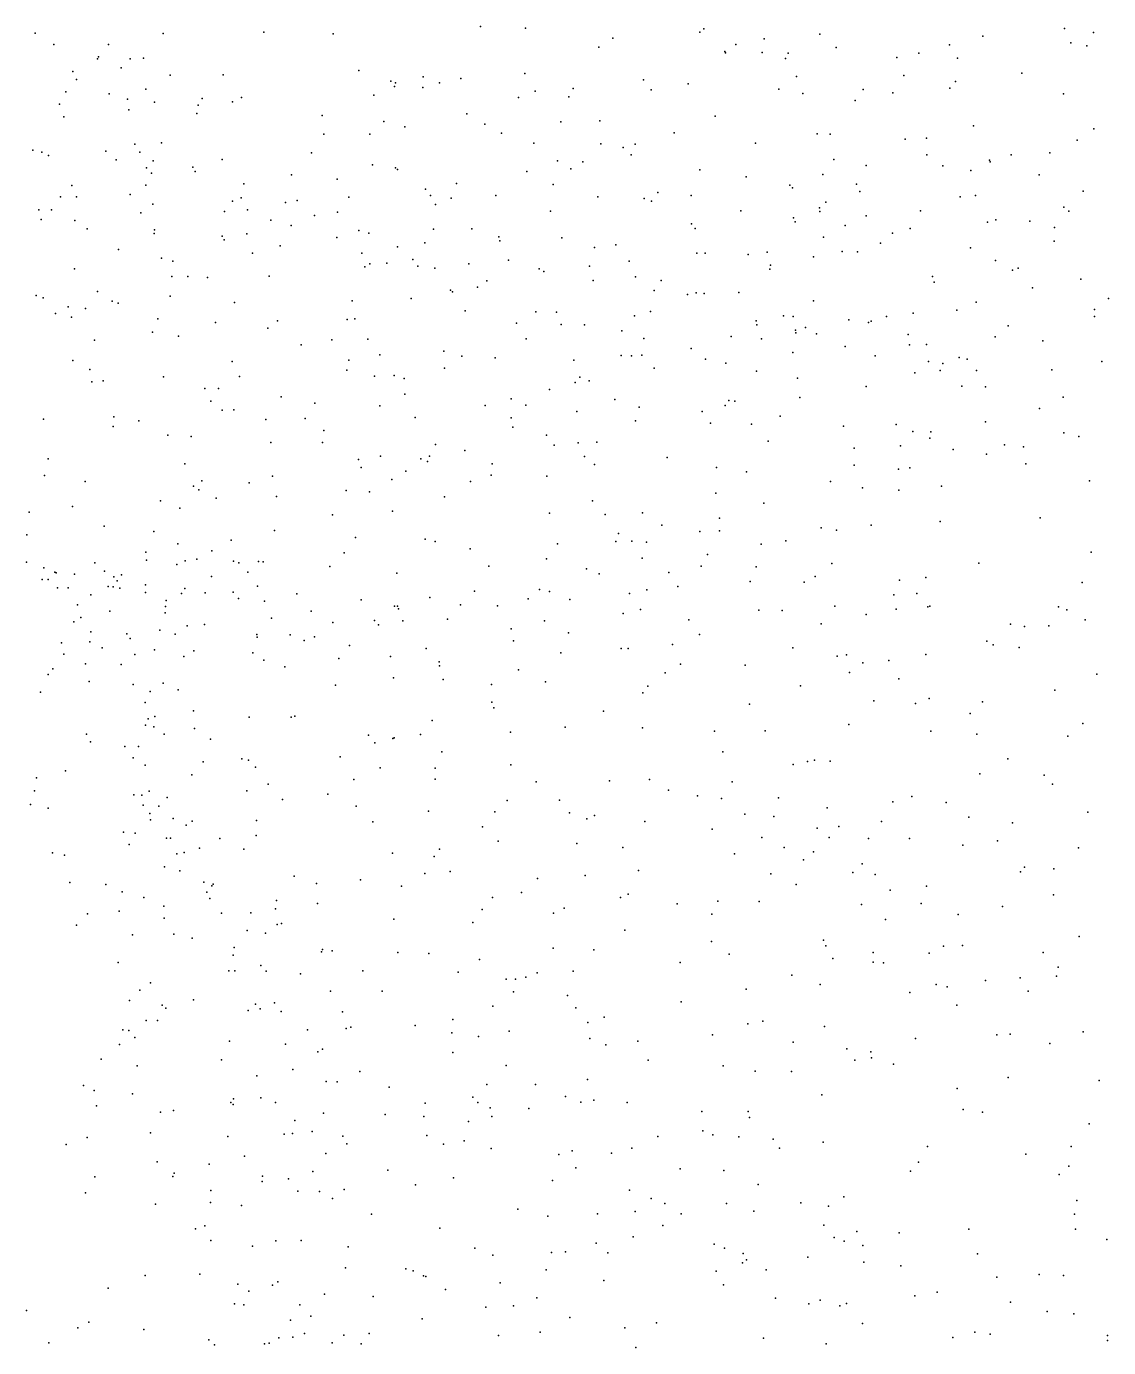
# Model space of a CAD drawing. Header units: metres. Extents: x -25 to 25, y -27.7 to 27.8.
# Drawn here: x 6.572 to 7.985, y -1.714 to 0.01 of the extents above; entities that cross this region are included whole.
import ezdxf

# ---------------------------------------------------------------- set-up
doc = ezdxf.new("R2010")
doc.units = ezdxf.units.M

msp = doc.modelspace()

# ---------------------------------------------------------------- linework, layer by layer
for p in [(6.5835, 0.0018, 17.2588), (6.7504, 0.001, 22.1587), (6.8818, 0.0027, 17.2898), (6.9726, 0.0007, -9.5897), (7.165, 0.0104, 17.4421), (7.2236, 0.0081, 24.7191), (7.4513, 0.0028, 17.8436), (7.4565, 0.0071, -27.1826), (7.6079, 0.0002, -11.1237), (7.9274, 0.0078, -20.6614), (7.9651, 0.0026, 0.5868), (6.6077, -0.0134, -5.7524), (6.6789, -0.0134, 21.9085), (7.3193, -0.0166, 24.5963), (7.3374, -0.005, 17.6683), (7.4984, -0.013, 17.9584), (7.535, -0.0057, -21.601), (7.629, -0.017, 18.1507), (7.7772, -0.0137, 0.393), (7.8209, -0.0023, 18.2391), (7.9355, -0.0111, -25.5414), (7.9564, -0.0151, 18.2947), (6.6649, -0.0319, 21.8105), (6.6661, -0.0295, 17.2853), (6.7074, -0.0319, -0.5074), (6.7248, -0.0311, -0.1391), (7.4837, -0.0223, 22.5152), (7.4845, -0.0242, 18.509), (7.5327, -0.0238, -20.6075), (7.563, -0.0315, 24.0316), (7.5665, -0.0243, 18.0788), (7.7084, -0.0301, 18.2416), (7.737, -0.0247, 23.5971), (7.7876, -0.0312, 23.0658), (6.6324, -0.0485, -8.9503), (6.6954, -0.0437, 18.1273), (7.006, -0.0473, 22.5078), (7.2227, -0.0512, 17.6153), (7.8718, -0.0508, 18.3066), (6.6371, -0.059, -0.9445), (6.7594, -0.0532, -27.6123), (6.829, -0.0526, 17.3499), (7.0477, -0.0612, -27.5348), (7.0526, -0.0681, -20.3038), (7.0536, -0.0633, 17.4722), (7.0898, -0.0553, 22.5947), (7.1111, -0.0632, -6.8986), (7.1392, -0.0576, 17.5265), (7.3776, -0.0593, 17.9067), (7.4361, -0.0645, 18.0022), (7.5772, -0.0549, 0.2565), (7.7177, -0.0536, 22.8684), (7.785, -0.0614, 18.305), (6.6233, -0.075, 21.5878), (6.6801, -0.0774, -0.7564), (6.7041, -0.0846, -5.954), (6.7278, -0.0714, 21.973), (6.8014, -0.0837, 21.8432), (6.8528, -0.0826, 24.9613), (7.0254, -0.0795, 0.0614), (7.0893, -0.0695, -10.2391), (7.2143, -0.0822, 22.6888), (7.2363, -0.074, 17.6956), (7.2801, -0.0815, 0.1369), (7.2857, -0.0708, 22.7502), (7.3878, -0.0722, 24.4693), (7.5542, -0.0715, 18.1633), (7.5857, -0.0771, -22.5552), (7.6644, -0.0721, -24.1091), (7.703, -0.0761, 22.847), (7.7777, -0.0701, 18.7301), (7.9259, -0.0774, 18.875), (6.615, -0.0911, 17.3571), (6.7056, -0.0983, -23.3483), (6.7391, -0.0885, -22.8473), (6.7943, -0.1031, 22.099), (6.7962, -0.0926, -9.1228), (6.841, -0.0881, 22.2127), (7.654, -0.0863, 23.7785), (6.6206, -0.1075, 21.8032), (6.9579, -0.1061, 17.494), (7.0385, -0.1136, 24.8345), (7.0659, -0.1205, 17.6247), (7.1471, -0.1037, 22.1059), (7.1703, -0.1172, 17.7513), (7.2696, -0.1142, 17.9086), (7.3206, -0.113, 17.9776), (7.4713, -0.1069, 22.8157), (7.8087, -0.1195, 18.3843), (6.9601, -0.1301, 22.3868), (7.0201, -0.1302, -20.9263), (7.1921, -0.129, 17.8343), (7.4177, -0.1286, 18.1291), (7.6045, -0.13, 18.2981), (7.6215, -0.1301, -22.2279), (7.7192, -0.1369, -3.3375), (7.7471, -0.1357, -11.7322), (7.9439, -0.1379, -25.8268), (7.9657, -0.1234, 22.7816), (6.5801, -0.1511, 18.183), (6.592, -0.1538, 21.5049), (6.6755, -0.1524, -6.542), (6.7136, -0.1435, 21.7655), (6.72, -0.1539, 18.2877), (6.7484, -0.1414, 21.8974), (6.9442, -0.1546, -8.41), (7.2345, -0.1419, -20.4074), (7.322, -0.143, -21.1945), (7.3509, -0.1475, -24.1736), (7.3666, -0.1432, -24.3858), (7.5237, -0.1421, -10.9077), (7.9084, -0.1545, 18.4355), (6.6008, -0.158, 17.4369), (6.6892, -0.1637, 17.4608), (6.7375, -0.1652, -7.0869), (6.8274, -0.1633, -20.0927), (7.0236, -0.1703, 22.4482), (7.2654, -0.1652, -10.4532), (7.2985, -0.1662, 22.7057), (7.3614, -0.1574, 18.5562), (7.6262, -0.1633, -11.4881), (7.6682, -0.171, -24.8212), (7.7478, -0.1572, 22.8147), (7.7684, -0.1715, 18.8604), (7.8293, -0.1643, -25.123), (7.8304, -0.1665, -14.8135), (7.8577, -0.1573, 18.989), (6.7289, -0.174, -8.1958), (6.7353, -0.1812, -8.4383), (6.7893, -0.1733, -23.5725), (6.7921, -0.179, -2.6029), (6.9182, -0.1833, 17.6206), (6.9775, -0.1892, 17.6886), (7.0537, -0.174, -7.8351), (7.0565, -0.1765, 17.7424), (7.2255, -0.1788, -8.3097), (7.2826, -0.1755, 22.2671), (7.4512, -0.177, -21.401), (7.5117, -0.1861, 18.2968), (7.612, -0.1828, -22.0174), (7.8049, -0.1775, 23.1622), (7.8943, -0.1835, 22.7726), (6.6313, -0.1973, -0.1351), (6.7277, -0.197, -23.9002), (6.8559, -0.1953, 22.0936), (7.0929, -0.2022, -2.7062), (7.1335, -0.1948, -24.251), (7.2598, -0.196, 18.0707), (7.3963, -0.2065, 18.2243), (7.5686, -0.1967, 18.3599), (7.5721, -0.2002, 22.7828), (7.6559, -0.1955, 18.4343), (7.6602, -0.2051, 22.7871), (7.9516, -0.2048, 0.5624), (6.6163, -0.2119, -0.6998), (6.6371, -0.2122, -7.4212), (6.7072, -0.209, 21.603), (6.737, -0.2215, 21.6905), (6.8408, -0.2177, 17.6231), (6.8523, -0.2135, -7.8946), (6.91, -0.2193, -7.4431), (6.9255, -0.2168, 18.4864), (6.9929, -0.2124, -23.0841), (7.0996, -0.2102, 22.4966), (7.106, -0.2222, -22.7926), (7.1267, -0.2139, 17.9525), (7.1849, -0.2104, 0.1193), (7.3182, -0.2122, 18.1637), (7.3784, -0.2143, -22.7638), (7.3879, -0.2176, 22.7099), (7.44, -0.2105, 22.4582), (7.6159, -0.219, -26.7443), (7.791, -0.2121, -26.4251), (7.8112, -0.2104, 18.4966), (6.5882, -0.2292, 21.4463), (6.6046, -0.2292, -0.546), (6.7212, -0.233, -8.8377), (6.8307, -0.2314, 21.9826), (6.8604, -0.229, -20.8229), (6.9482, -0.2364, 0.0716), (6.9782, -0.2323, 22.3161), (7.2564, -0.231, 22.6254), (7.5046, -0.2303, -20.4895), (7.5733, -0.2395, -15.0247), (7.6074, -0.2266, -3.0757), (7.6078, -0.2312, 0.2761), (7.6684, -0.2368, -23.8944), (7.7393, -0.2304, 22.8913), (7.9266, -0.2255, -3.7155), (7.9332, -0.231, -8.0852), (6.591, -0.2416, -20.8337), (6.6352, -0.2431, -6.1628), (6.6512, -0.254, 17.5986), (6.739, -0.2553, 17.6458), (6.891, -0.2424, -24.1894), (6.9176, -0.2497, 17.7624), (7.0061, -0.256, 17.9004), (7.1035, -0.2541, -23.7002), (7.1534, -0.2537, 18.0724), (7.4404, -0.2472, 18.6604), (7.4452, -0.2536, 18.3385), (7.5756, -0.2448, -21.771), (7.641, -0.2493, -14.6079), (7.7258, -0.2535, 23.6599), (7.8269, -0.2452, 22.7481), (7.8375, -0.2419, 0.4498), (7.882, -0.2437, 18.5338), (7.9142, -0.2523, -14.6326), (6.7388, -0.26, -13.6908), (6.8273, -0.2635, 21.9003), (6.83, -0.2681, 17.7195), (6.8596, -0.2605, -7.6893), (6.9773, -0.265, -9.2996), (7.0191, -0.2594, -23.4009), (7.0921, -0.2723, 24.8002), (7.1888, -0.2643, 22.539), (7.1899, -0.2695, 18.1588), (7.2709, -0.2654, 18.2157), (7.3415, -0.2749, -24.5934), (7.6126, -0.2647, -22.9383), (7.687, -0.2724, 18.5468), (7.7027, -0.2595, -17.6369), (7.914, -0.2701, -26.2287), (6.6922, -0.2809, 21.5224), (6.7481, -0.292, 17.7318), (6.8672, -0.2858, 21.9461), (6.9033, -0.276, -13.5354), (7.01, -0.2858, 17.9966), (7.0564, -0.2775, 22.3855), (7.3137, -0.2784, -27.1452), (7.4473, -0.2856, -14.7717), (7.4583, -0.2855, -26.9503), (7.5142, -0.2873, 22.7134), (7.539, -0.2844, 24.2887), (7.5996, -0.2906, 18.5183), (7.6369, -0.2834, 18.9263), (7.6569, -0.2837, 22.7402), (7.8044, -0.2785, 23.3041), (6.6345, -0.3062, 17.7069), (6.7629, -0.2959, 21.6329), (7.0138, -0.3035, -8.7091), (7.0201, -0.2995, 18.6089), (7.0426, -0.2986, -27.3591), (7.0765, -0.2941, -13.7057), (7.0829, -0.3027, 18.1245), (7.105, -0.3051, -24.4714), (7.1497, -0.2997, 22.1508), (7.2015, -0.2947, -20.9636), (7.2416, -0.3059, 18.6543), (7.2475, -0.3094, -13.5314), (7.3073, -0.3028, -23.0301), (7.359, -0.2961, -10.5962), (7.5428, -0.3066, -8.2728), (7.5434, -0.3012, 22.5711), (7.8374, -0.2953, -20.6102), (7.8594, -0.308, 22.6978), (7.8667, -0.3051, -25.3086), (6.7617, -0.3159, 17.8279), (6.7828, -0.316, 18.5812), (6.8083, -0.3173, 24.9772), (6.889, -0.3158, 17.9482), (7.1729, -0.3218, 18.2419), (7.3117, -0.3211, 22.6024), (7.3672, -0.3167, 18.3876), (7.4008, -0.3211, -8.4715), (7.7552, -0.3162, 22.7183), (7.7573, -0.3233, 18.6362), (7.9486, -0.3196, -13.0069), (6.5846, -0.3409, 10.8325), (6.5938, -0.3438, -23.9837), (6.6649, -0.3355, 17.8084), (6.7595, -0.3419, 17.9094), (7.1255, -0.3341, -13.9063), (7.1282, -0.336, -13.2248), (7.161, -0.3299, -9.7003), (7.3917, -0.3345, -13.3218), (7.4351, -0.3395, 18.4725), (7.4463, -0.3376, 22.6506), (7.4568, -0.3381, -13.6399), (7.5021, -0.337, 18.841), (7.8856, -0.3309, 18.6458), (7.9849, -0.3449, 18.6417), (6.6264, -0.3559, 18.5537), (6.6489, -0.358, 21.406), (6.6838, -0.3483, -13.8816), (6.6916, -0.3507, 21.9142), (6.8437, -0.35, 21.7772), (6.9974, -0.348, -20.1017), (7.0743, -0.345, 18.2102), (7.1448, -0.361, 22.4254), (7.2369, -0.3621, -9.9348), (7.3868, -0.3619, -14.4288), (7.5995, -0.3477, -13.3556), (7.7869, -0.3599, -14.2905), (7.8122, -0.3495, -23.2035), (7.9667, -0.359, -15.5413), (6.61, -0.3642, -22.6447), (6.6308, -0.3692, 0.042), (6.7437, -0.3715, 21.5232), (6.819, -0.376, 21.6852), (6.8999, -0.3739, 18.1017), (6.9908, -0.3721, 18.1835), (7.0007, -0.3713, 22.0369), (7.2116, -0.3769, -8.7246), (7.2642, -0.3626, 18.3856), (7.2703, -0.3786, 22.5428), (7.3004, -0.3792, -23.2874), (7.366, -0.3673, -14.0893), (7.5247, -0.3739, 18.991), (7.5254, -0.379, 22.6564), (7.5605, -0.3675, -14.1832), (7.5732, -0.3681, -13.9479), (7.6457, -0.3725, 23.94), (7.6714, -0.376, -15.2006), (7.675, -0.3746, 18.6776), (7.6951, -0.3682, 19.5085), (7.7299, -0.3641, -13.0976), (7.9667, -0.3682, 22.6195), (6.7364, -0.3887, 17.9758), (6.7705, -0.394, -12.9338), (6.887, -0.3835, 21.9428), (7.3492, -0.387, -23.5174), (7.4921, -0.3942, -17.6343), (7.5761, -0.386, 19.3005), (7.5765, -0.3897, 18.6326), (7.5893, -0.3827, -11.4761), (7.6034, -0.3908, 24.17), (7.7231, -0.392, 22.6731), (7.8368, -0.395, 18.7272), (7.8538, -0.3804, 19.6603), (6.6609, -0.3994, 17.929), (6.9306, -0.4055, 22.0745), (6.9709, -0.3987, -8.9321), (7.0175, -0.3979, -13.0006), (7.1171, -0.4134, 18.341), (7.2243, -0.3973, -22.5379), (7.3779, -0.397, 18.5063), (7.4399, -0.41, -21.3007), (7.5319, -0.3974, 19.7695), (7.6411, -0.4073, 22.7158), (7.7248, -0.4053, -23.4786), (7.7471, -0.4048, -3.1559), (7.8991, -0.4001, -13.7265), (6.6324, -0.4256, 18.7822), (6.8406, -0.4271, -24.3873), (6.9929, -0.4252, 24.8815), (7.0332, -0.4184, 18.2828), (7.1403, -0.4199, 18.8369), (7.1839, -0.4221, 18.4154), (7.2866, -0.4252, 24.6729), (7.3485, -0.4191, -10.1845), (7.3619, -0.4195, 19.7699), (7.3753, -0.419, 18.893), (7.4585, -0.4239, 19.4426), (7.485, -0.4292, -20.3902), (7.5728, -0.4152, -23.316), (7.68, -0.4197, -20.5058), (7.7496, -0.427, 23.562), (7.7685, -0.4295, 22.9612), (7.7898, -0.4218, 23.4), (7.8003, -0.4238, 22.635), (7.9762, -0.4269, -25.6327), (6.6548, -0.4375, 21.3568), (6.7507, -0.4471, 18.1108), (6.85, -0.4465, 21.7257), (6.9901, -0.4384, 22.1871), (7.0264, -0.4464, -22.5887), (7.0519, -0.4452, -2.588), (7.118, -0.4357, 22.3539), (7.2943, -0.4474, -2.707), (7.3915, -0.4358, 19.9294), (7.5252, -0.4395, -21.5389), (7.7321, -0.4417, 18.7852), (7.7649, -0.4389, 19.9079), (7.8125, -0.4387, 0.4615), (7.9106, -0.438, 18.7747), (6.6572, -0.4534, 18.0438), (6.6723, -0.4524, -24.1565), (6.805, -0.4625, 18.1923), (6.8229, -0.4621, 21.9877), (7.0652, -0.4494, -27.1089), (7.2549, -0.4634, 19.0046), (7.2882, -0.4543, -14.6022), (7.3068, -0.4525, 19.5568), (7.5788, -0.4486, -2.9246), (7.6685, -0.4598, 22.6306), (7.7934, -0.4592, 23.1231), (7.8242, -0.46, 18.8026), (6.8125, -0.4788, -14.0032), (6.9046, -0.4732, 21.9785), (6.9483, -0.4816, 18.9946), (7.066, -0.4696, 22.2913), (7.2049, -0.4759, 22.2463), (7.3404, -0.4766, 19.1325), (7.4891, -0.4781, -15.029), (7.4968, -0.4789, -8.5996), (7.5817, -0.4742, 22.6161), (7.9258, -0.4734, -12.8283), (6.6859, -0.4995, 0.1373), (6.8275, -0.4907, 21.6197), (6.8429, -0.4902, 18.2848), (7.0335, -0.4849, 18.3983), (7.0797, -0.5001, -9.1792), (7.1711, -0.4843, -12.8844), (7.2242, -0.484, 19.9033), (7.2906, -0.4924, -20.2232), (7.3719, -0.4868, 18.6246), (7.4541, -0.4923, 22.5769), (7.4842, -0.4843, 22.5165), (7.5559, -0.4985, 20.1097), (7.8945, -0.4885, -8.2639), (6.5944, -0.5024, 18.1182), (6.6851, -0.5117, 18.2021), (6.7186, -0.5047, 21.3854), (6.8846, -0.5029, 21.879), (6.9358, -0.5016, 0.1708), (6.9602, -0.5172, 22.0878), (7.205, -0.5006, 18.5392), (7.2072, -0.5128, -9.567), (7.367, -0.5045, 22.5311), (7.4652, -0.5075, -10.9977), (7.5185, -0.5087, 24.4424), (7.6389, -0.5114, 18.8341), (7.7075, -0.5091, -8.3981), (7.824, -0.5059, 22.5734), (6.7564, -0.5232, 18.2924), (6.7868, -0.5251, -19.9809), (6.8909, -0.5329, 18.4096), (6.9586, -0.533, 22.0921), (7.2508, -0.5232, 0.2312), (7.2924, -0.5331, 22.4824), (7.3165, -0.5325, -24.8437), (7.5405, -0.5311, 18.8216), (7.7293, -0.5183, 22.5938), (7.7514, -0.5271, -15.3774), (7.7529, -0.519, 18.8652), (7.9263, -0.5203, 0.5717), (7.946, -0.525, 20.0002), (7.0341, -0.5506, -14.1726), (7.0982, -0.5505, 19.6313), (7.1062, -0.5352, 19.215), (7.1445, -0.5431, 19.4801), (7.2609, -0.5362, -20.9923), (7.3005, -0.551, -26.8722), (7.6529, -0.5404, 0.3632), (7.7134, -0.5372, -10.9094), (7.7818, -0.542, -17.493), (7.8256, -0.5482, -20.5894), (7.8491, -0.536, 18.8712), (7.874, -0.5383, -10.6398), (6.6002, -0.5543, 21.2325), (6.7787, -0.5608, 21.4597), (7.0055, -0.555, 18.5185), (7.009, -0.5655, -24.7969), (7.0867, -0.554, 18.5572), (7.0956, -0.5578, 0.2236), (7.18, -0.5608, 18.6287), (7.3136, -0.5616, 20.1386), (7.4084, -0.5524, 18.783), (7.4731, -0.5654, 18.8586), (7.6525, -0.5624, -17.6717), (7.7107, -0.5676, 20.206), (7.7256, -0.5659, -25.1944), (7.8767, -0.5605, 22.5165), (6.5956, -0.576, 18.3075), (6.6485, -0.5838, -13.9196), (6.8009, -0.5827, 18.4583), (6.8627, -0.5856, 21.7831), (6.8934, -0.5769, 18.5028), (7.0489, -0.581, 22.253), (7.0674, -0.5701, 19.8411), (7.1516, -0.5836, 24.8115), (7.1788, -0.5755, 22.3759), (7.2512, -0.5769, 18.6998), (7.5122, -0.5711, -21.7044), (7.6218, -0.5838, 18.9306), (7.9598, -0.5829, 22.4684), (6.7901, -0.5896, 19.1509), (6.7972, -0.5947, -24.7517), (6.8986, -0.6034, 21.9729), (6.9896, -0.5956, 22.1576), (7.0198, -0.5973, -19.9929), (7.4719, -0.599, 20.2454), (7.6635, -0.5918, 24.114), (7.7109, -0.5949, 22.8909), (7.7666, -0.5896, 23.3991), (6.632, -0.6165, 18.4178), (6.7471, -0.6091, -26.7649), (6.7723, -0.6184, 2.3772), (6.8196, -0.6054, 21.5817), (7.118, -0.6039, 20.0733), (7.311, -0.6091, 18.795), (7.5347, -0.6122, 18.9547), (6.5756, -0.6237, 20.5379), (6.9714, -0.6274, 19.5101), (7.05, -0.6225, 22.199), (7.2547, -0.625, 22.4632), (7.3277, -0.6268, 22.4133), (7.3763, -0.6247, 18.869), (7.4768, -0.6317, -20.3207), (7.7651, -0.6361, -8.5586), (7.8954, -0.6312, 20.2303), (6.5723, -0.6533, 20.23), (6.6733, -0.6422, 20.3602), (6.7382, -0.6491, 24.9979), (6.8959, -0.6478, 19.3384), (7.3449, -0.6515, 22.5069), (7.4015, -0.6406, -9.9091), (7.4513, -0.6492, 22.5313), (7.477, -0.6483, -21.4665), (7.6095, -0.6443, 24.3153), (7.6296, -0.6474, 22.5612), (7.6747, -0.6407, 18.9864), (6.7698, -0.665, 21.4219), (6.8392, -0.6603, 18.6393), (7.0018, -0.6567, 24.8895), (7.0924, -0.6589, 20.2164), (7.1058, -0.6622, 22.3441), (7.1511, -0.6718, 18.8134), (7.2655, -0.6653, 18.9016), (7.3414, -0.6619, -14.8355), (7.3625, -0.6616, 18.9508), (7.3817, -0.6629, -21.1883), (7.5311, -0.6654, -10.1907), (7.5636, -0.6612, -10.477), (6.5719, -0.6891, 19.322), (6.6611, -0.6898, -24.9824), (6.728, -0.6761, 21.2901), (6.7289, -0.6866, 0.2796), (6.7793, -0.6872, 20.7008), (6.7945, -0.6852, 21.5949), (6.814, -0.6744, 20.1758), (6.8424, -0.6877, 21.8602), (6.8494, -0.6899, -12.7576), (6.8749, -0.688, 20.3222), (6.8811, -0.6888, 22.0082), (6.9869, -0.6768, 0.2629), (7.2508, -0.6847, -9.3233), (7.376, -0.684, -17.4558), (7.4613, -0.679, 19.0646), (7.9621, -0.6759, 18.9598), (6.5947, -0.6965, 21.0777), (6.6088, -0.7019, 2.2593), (6.6108, -0.703, 19.4146), (6.6346, -0.7049, 19.2596), (6.6738, -0.7006, 20.1139), (6.6962, -0.7056, 18.7415), (6.7681, -0.6921, 18.6904), (6.861, -0.7019, 20.5495), (6.9682, -0.6947, 18.7782), (7.0557, -0.7035, 18.8552), (7.1759, -0.6941, 18.9036), (7.3032, -0.6977, 20.3175), (7.3196, -0.7043, 19.0877), (7.4108, -0.7024, -21.9678), (7.4531, -0.6942, 22.5507), (7.5247, -0.695, -25.1), (7.6237, -0.6908, 0.4051), (7.8157, -0.6905, 22.5205), (6.5925, -0.7115, 19.1045), (6.6003, -0.7117, 18.6892), (6.6127, -0.7225, 18.8228), (6.6264, -0.7224, 19.0003), (6.6786, -0.7209, 19.4632), (6.6853, -0.7212, 18.8682), (6.6862, -0.7083, -2.2849), (6.6904, -0.7136, 20.829), (6.694, -0.7228, 19.08), (6.7273, -0.7186, 19.2177), (6.7787, -0.7236, -19.903), (6.8135, -0.7076, 20.0101), (6.8735, -0.7204, 18.865), (7.4224, -0.7207, 19.1457), (7.5169, -0.7141, -2.7141), (7.5874, -0.7152, -15.3248), (7.602, -0.7078, 19.0431), (7.712, -0.7126, 23.5863), (7.7464, -0.7091, 19.0306), (7.9505, -0.7156, -3.2072), (6.6559, -0.7315, 19.5515), (6.7274, -0.7285, -12.942), (6.7542, -0.7391, 19.516), (6.7746, -0.7299, 18.9488), (6.8052, -0.7291, 19.2575), (6.842, -0.7284, 19.771), (6.8489, -0.7366, 19.0645), (6.8829, -0.7399, 19.3378), (6.9249, -0.7302, 18.9687), (7.0091, -0.7383, 19.2518), (7.0985, -0.735, 19.1653), (7.157, -0.7268, 19.0678), (7.227, -0.737, 19.2305), (7.2417, -0.7245, 19.1264), (7.2548, -0.7272, -25.0108), (7.2813, -0.7379, 22.5105), (7.3592, -0.73, 24.6777), (7.3822, -0.725, -11.33), (7.7046, -0.7318, 22.9882), (7.7347, -0.7299, 23.188), (6.6387, -0.7448, 19.6577), (6.6806, -0.7531, 19.3384), (6.7531, -0.7553, 19.6105), (6.7533, -0.7467, 21.3659), (6.9438, -0.7529, 19.4662), (7.0526, -0.7463, 19.3554), (7.0566, -0.7466, -22.3633), (7.0577, -0.7498, 20.4615), (7.1386, -0.7449, 19.3349), (7.1872, -0.746, 0.2871), (7.3512, -0.7562, 19.2441), (7.3737, -0.751, -9.5665), (7.5284, -0.7516, 22.5729), (7.5589, -0.752, 19.1301), (7.6276, -0.7466, 22.8389), (7.6684, -0.7573, 24.1784), (7.7075, -0.7504, 23.9106), (7.7488, -0.7472, 20.4065), (7.7514, -0.7465, 0.5109), (7.9194, -0.7474, 22.446), (7.9305, -0.7512, 19.0219), (6.6338, -0.7668, 7.0939), (6.643, -0.7612, 19.7688), (6.7818, -0.7723, 21.7619), (6.8045, -0.7706, 19.5619), (6.8917, -0.7623, 19.54), (6.972, -0.7679, 22.2568), (7.0264, -0.7653, -12.9611), (7.0315, -0.7707, 19.5204), (7.0635, -0.7655, -20.8935), (7.1218, -0.7636, 19.4505), (7.205, -0.776, 22.4678), (7.2482, -0.7657, 19.3663), (7.4367, -0.7641, -9.1395), (7.6094, -0.7696, -20.4209), (7.8569, -0.7701, -8.9623), (7.875, -0.773, -15.6878), (7.9067, -0.7721, -25.5716), (7.9544, -0.7641, 0.6697), (6.6547, -0.7932, 19.901), (6.656, -0.7801, 19.8596), (6.7029, -0.7826, 21.1527), (6.7074, -0.7885, -22.3999), (6.7462, -0.7776, 19.7433), (6.7661, -0.783, 21.6281), (6.8729, -0.7833, 2.088), (6.873, -0.7871, 22.0632), (6.9161, -0.7841, 20.7402), (6.9347, -0.7914, 19.6166), (6.9481, -0.7865, -25.0912), (7.2079, -0.7916, -2.445), (7.2798, -0.7814, -14.6472), (7.4506, -0.7834, 22.5658), (7.8258, -0.7923, -10.5136), (6.6179, -0.7943, 20.9639), (6.6206, -0.8093, 20.0742), (6.6709, -0.8008, -13.1781), (6.7136, -0.8095, 2.0064), (6.739, -0.8036, 22.1799), (6.7904, -0.8047, -20.8255), (6.8676, -0.8073, -13.0978), (6.9939, -0.798, -14.1206), (7.0938, -0.8017, 22.3964), (7.2695, -0.8073, 22.4459), (7.3483, -0.8017, 19.3637), (7.3576, -0.8018, -15.047), (7.4154, -0.7964, -11.1019), (7.5728, -0.8009, -26.8099), (7.6429, -0.81, 19.1562), (7.7461, -0.8095, 19.1038), (7.834, -0.7971, 22.4892), (7.868, -0.8006, -2.9683), (6.6492, -0.8218, 19.6831), (6.6957, -0.8225, 20.967), (6.7776, -0.8123, -26.5296), (6.8821, -0.817, 19.6948), (6.9092, -0.8255, 22.2491), (6.9797, -0.8149, 2.4422), (7.0473, -0.8121, 20.6152), (7.1108, -0.819, 19.5676), (7.1111, -0.8244, 22.3529), (7.4261, -0.822, 19.3237), (7.5105, -0.8233, 0.4064), (7.6304, -0.8116, -9.0511), (7.6641, -0.8206, 22.5636), (7.6978, -0.8176, -15.5459), (6.6002, -0.8358, 20.8171), (6.6066, -0.8282, -26.3471), (6.6539, -0.8449, -25.2166), (7.0514, -0.8401, 19.639), (7.116, -0.842, -26.7869), (7.2146, -0.8295, 19.5179), (7.4059, -0.8335, -21.7601), (7.6466, -0.833, -17.5037), (7.711, -0.8415, -2.7135), (7.9696, -0.8353, 19.0581), (6.5903, -0.8586, 20.61), (6.7112, -0.8488, 24.9551), (6.7334, -0.858, 19.9922), (6.7504, -0.847, 21.3479), (6.7701, -0.8557, 21.8577), (6.9754, -0.8497, 22.2879), (7.1792, -0.8489, -19.9661), (7.2495, -0.8454, 22.5151), (7.3769, -0.8597, 20.4881), (7.3832, -0.851, 22.5712), (7.5826, -0.8506, -2.4859), (7.9149, -0.8561, -9.5511), (6.7268, -0.8723, 21.1634), (7.1798, -0.872, 19.6032), (7.182, -0.8792, 20.5771), (7.5159, -0.8743, 22.5897), (7.6784, -0.8699, 23.4712), (7.733, -0.8736, 22.5549), (7.7507, -0.8668, -26.716), (7.8203, -0.8713, -20.5683), (6.7309, -0.8934, 20.0781), (6.7395, -0.8907, 21.7108), (6.7899, -0.8832, 21.9568), (6.8629, -0.8914, 22.1127), (6.9175, -0.8916, 22.2346), (6.9223, -0.89, 19.8135), (7.1017, -0.8959, 0.3612), (7.3252, -0.8835, 19.5061), (7.8042, -0.8868, 20.4995), (6.6502, -0.9134, 20.7418), (6.7272, -0.902, 21.0612), (6.7383, -0.9041, 21.4095), (6.7516, -0.9137, 21.2684), (6.7913, -0.9061, 2.4497), (7.0866, -0.9139, 19.7225), (7.2041, -0.9109, -11.2514), (7.2755, -0.9044, 19.5812), (7.3762, -0.9052, 22.5681), (7.4702, -0.9096, 19.4023), (7.5367, -0.9091, 19.3429), (7.6459, -0.901, 19.2424), (7.7528, -0.9097, 19.193), (7.8129, -0.9134, -2.4817), (7.9511, -0.8997, 19.1167), (6.6556, -0.9238, 20.4835), (6.7003, -0.9295, 20.2754), (6.7183, -0.9297, 21.5852), (6.8122, -0.9202, 19.9986), (7.0186, -0.9147, 24.8749), (7.027, -0.9251, 20.845), (7.0502, -0.9193, -11.395), (7.0521, -0.9182, 22.3914), (7.9316, -0.9164, -2.1986), (6.7112, -0.9445, 20.9287), (6.8533, -0.9459, -2.217), (6.8618, -0.9475, 0.4504), (6.9815, -0.9431, -26.6579), (7.1142, -0.9367, -14.2479), (7.4812, -0.9368, -15.443), (7.601, -0.9477, -10.0628), (7.8535, -0.9456, -13.1185), (6.6228, -0.9616, 2.0765), (6.7268, -0.9539, 21.8264), (6.8026, -0.9497, 20.0788), (6.8711, -0.9567, 22.1751), (7.0339, -0.9575, 19.8178), (7.1057, -0.9579, -13.1515), (7.2044, -0.9537, 22.5097), (7.5729, -0.9532, 22.9303), (7.5919, -0.9491, 0.4978), (7.6215, -0.9488, 19.328), (7.8169, -0.9654, 19.2217), (6.5851, -0.9708, -26.1491), (6.7879, -0.9667, 22.0404), (6.8875, -0.9788, 20.0148), (6.9993, -0.9728, 2.0812), (7.1056, -0.9723, 22.4493), (7.2374, -0.9758, -2.1372), (7.3333, -0.9743, 0.4255), (7.3856, -0.9729, 19.5753), (7.4936, -0.976, 19.4743), (7.9006, -0.9673, -15.8499), (7.9118, -0.979, 22.4598), (6.5823, -0.9874, -20.9942), (6.7121, -0.9928, 0.5585), (6.7226, -0.9931, 21.3859), (6.7322, -0.9882, 20.3302), (6.7558, -0.9963, 21.1698), (6.8596, -0.9876, -14.0125), (6.9063, -0.9987, 22.3806), (6.9655, -0.9921, 22.3165), (7.1996, -1.0003, -21.1924), (7.2679, -0.9996, -14.7662), (7.4104, -0.9867, 22.6924), (7.448, -0.994, -17.4492), (7.4796, -0.9977, -1.7847), (7.554, -0.9969, 22.5994), (7.728, -0.9948, -25.499), (6.5771, -1.0052, -22.1573), (6.6005, -1.01, 6.9907), (6.7245, -1.0063, 20.7887), (6.7329, -1.017, 20.4688), (6.7449, -1.0076, -25.4472), (7.0024, -1.0077, 19.9173), (7.097, -1.014, -22.0323), (7.1836, -1.015, 19.7753), (7.2808, -1.0162, -21.7132), (7.6176, -1.0098, -15.6701), (7.7033, -1.002, 0.5908), (7.7727, -1.003, 19.2923), (7.9576, -1.0155, -26.4326), (6.7338, -1.0252, 20.7014), (6.7634, -1.0236, 20.9804), (6.7803, -1.0322, 1.894), (6.7882, -1.0271, -22.1846), (6.8724, -1.0263, 20.1034), (7.0241, -1.0281, -21.063), (7.1673, -1.0346, -25.3074), (7.3038, -1.0242, -1.9101), (7.3137, -1.0199, -26.7931), (7.3794, -1.0276, 19.6539), (7.5099, -1.018, -20.267), (7.548, -1.0212, 24.4575), (7.6329, -1.0342, 24.2239), (7.6882, -1.0275, 20.5864), (7.8025, -1.0221, 22.5232), (7.8594, -1.0294, -1.7074), (6.6987, -1.0415, 21.6636), (6.7138, -1.0427, 21.8375), (6.7547, -1.0492, 21.9895), (6.7601, -1.0495, 20.86), (6.8245, -1.0498, 24.8903), (6.8718, -1.0457, -13.4443), (7.4671, -1.0375, 22.829), (7.5323, -1.0485, 19.5477), (7.6046, -1.0364, 19.4648), (7.62, -1.0484, 23.5641), (7.6714, -1.0499, 23.8273), (7.7248, -1.0497, 22.5677), (6.606, -1.0683, -25.7037), (6.706, -1.0575, 21.4989), (6.7777, -1.068, 21.1268), (6.7979, -1.0626, 20.3282), (6.8559, -1.0637, 20.2002), (7.0497, -1.0691, 2.5317), (7.1111, -1.0639, 24.8073), (7.1879, -1.0533, 20.7635), (7.2908, -1.0564, -13.1665), (7.3506, -1.0617, 22.5763), (7.5613, -1.0615, 23.1596), (7.5996, -1.0674, -13.1578), (7.7947, -1.0585, 0.7075), (7.84, -1.053, -10.3891), (7.9455, -1.0619, 20.551), (6.6218, -1.0714, 22.4228), (6.752, -1.0866, 21.267), (6.7681, -1.07, 20.5585), (7.1041, -1.0732, 22.5176), (7.4965, -1.0697, 22.6006), (7.5864, -1.0778, 22.5883), (7.6631, -1.0828, -26.7152), (6.7724, -1.0922, 21.1503), (6.9217, -1.0991, 20.1369), (7.0082, -1.1037, 1.9494), (7.0919, -1.0956, 22.4386), (7.1253, -1.093, 19.8922), (7.2393, -1.1021, 22.532), (7.3014, -1.098, 19.7686), (7.3711, -1.0914, 19.7192), (7.5437, -1.0961, -17.2608), (7.6508, -1.0941, 19.5212), (7.68, -1.0969, -1.5818), (7.8697, -1.0935, 22.4771), (7.8753, -1.0873, 19.3382), (7.9136, -1.0895, 0.8327), (6.6286, -1.1072, 21.1762), (6.6755, -1.11, -26.0074), (6.6969, -1.1193, 21.7615), (6.8035, -1.1068, 20.9316), (6.8075, -1.1198, 20.6416), (6.8138, -1.1117, 21.0194), (6.8157, -1.1095, 20.4456), (6.9507, -1.1086, 0.5219), (7.0615, -1.1119, 2.1338), (7.2185, -1.1201, -14.4845), (7.5768, -1.1097, 19.6049), (7.6995, -1.1174, -15.8763), (7.7473, -1.112, -10.2058), (6.725, -1.1267, 21.9031), (6.7512, -1.138, 21.9976), (6.8116, -1.1281, 20.7861), (6.8985, -1.1308, 22.2447), (6.9521, -1.1346, -26.5314), (7.1806, -1.1268, -21.4848), (7.3478, -1.1268, -1.6738), (7.3578, -1.1224, 0.5048), (7.4217, -1.135, 20.6608), (7.4746, -1.1314, 22.9986), (7.5285, -1.132, -25.4708), (7.6624, -1.1359, 0.6564), (7.7402, -1.1345, 19.4957), (7.9129, -1.1232, -20.5171), (6.6515, -1.148, 2.2678), (6.6931, -1.1445, 21.5426), (6.7516, -1.1539, -19.4947), (6.8266, -1.1474, -26.2919), (6.8648, -1.1469, 20.3626), (6.8973, -1.1416, 2.518), (7.0516, -1.155, 20.0246), (7.1668, -1.1426, 22.4834), (7.2603, -1.1471, 19.8396), (7.274, -1.1407, -15.5501), (7.467, -1.1484, 19.709), (7.7887, -1.149, -25.6982), (7.8463, -1.1385, 19.4228), (6.6372, -1.1631, 0.774), (6.86, -1.1698, 20.4895), (6.8992, -1.1619, -21.1845), (6.9051, -1.1606, 20.2702), (7.1547, -1.1595, 19.9377), (7.3532, -1.1695, 19.7997), (7.6937, -1.1557, 19.5896), (6.7106, -1.1754, 21.3911), (6.7645, -1.1747, 21.2176), (6.7883, -1.1798, 21.1344), (6.884, -1.1734, -25.6203), (7.4666, -1.1843, 24.4949), (7.6128, -1.1827, 24.1631), (7.6158, -1.1897, 23.7756), (7.7943, -1.1895, 19.5612), (7.9465, -1.1778, 22.4256), (6.8418, -1.202, -21.8862), (6.8431, -1.1922, 22.1573), (6.9574, -1.1979, -1.948), (6.9583, -1.1945, 22.5555), (6.9713, -1.1965, 20.2038), (7.057, -1.1986, -21.6863), (7.0972, -1.1999, 22.4374), (7.2595, -1.193, -25.4741), (7.3129, -1.1952, 24.6304), (7.4895, -1.201, 23.2378), (7.6249, -1.2066, 23.9456), (7.6776, -1.1985, 19.6671), (7.7508, -1.1996, -20.3673), (7.7693, -1.1905, 22.5295), (7.8997, -1.1984, 19.4895), (6.6919, -1.2115, 21.7643), (6.836, -1.2225, 0.6713), (6.8442, -1.2227, 20.9972), (6.8781, -1.2156, 20.6459), (6.8851, -1.2232, 20.5572), (7.0112, -1.2225, 24.8061), (7.1357, -1.2244, 22.6662), (7.1633, -1.2078, 24.7339), (7.2858, -1.2231, 19.8832), (7.4257, -1.2115, 19.7891), (7.6774, -1.2112, 20.6387), (7.691, -1.2122, 22.5586), (7.9189, -1.2179, -13.2619), (6.7339, -1.2382, -21.2918), (6.9299, -1.2266, 22.268), (7.1981, -1.2335, -14.9794), (7.2104, -1.2333, 20.851), (7.2241, -1.231, -26.6414), (7.239, -1.2251, -19.7402), (7.5714, -1.2282, 19.7234), (7.6085, -1.2404, 22.558), (7.7599, -1.2406, 0.8399), (7.8242, -1.2352, -1.4202), (7.8695, -1.2319, 22.4546), (7.9167, -1.2293, 20.5959), (6.7201, -1.2478, 21.8747), (6.969, -1.2493, -19.496), (7.0364, -1.249, 20.1507), (7.2078, -1.2501, 2.6203), (7.2782, -1.2548, 22.5231), (7.5117, -1.2463, 22.5721), (7.7255, -1.251, -16.9991), (7.7742, -1.2434, -17.3541), (7.88, -1.2489, -26.0995), (6.7067, -1.2614, 21.4706), (6.7491, -1.2673, 21.9617), (6.7541, -1.2714, 21.289), (6.7902, -1.2604, 21.1717), (6.8614, -1.2743, 22.1508), (6.8708, -1.266, 20.883), (6.8771, -1.2721, 20.7954), (6.8957, -1.2642, -21.4779), (6.9045, -1.2758, -13.647), (6.9848, -1.2762, -15.3348), (7.1809, -1.2686, 20.0013), (7.2891, -1.271, -14.6564), (7.4266, -1.2631, 22.5541), (7.7867, -1.2672, 19.6431), (6.7283, -1.2875, 21.1933), (6.7431, -1.2873, 22.6172), (7.1287, -1.2863, 1.9715), (7.305, -1.2901, 22.9464), (7.3264, -1.283, 0.6059), (7.5139, -1.2919, -26.6047), (7.5334, -1.2881, 23.655), (6.6977, -1.2996, 21.6413), (6.7057, -1.3004, 2.4521), (6.7135, -1.3095, 21.8139), (6.939, -1.2994, 20.4707), (6.9892, -1.298, 20.2895), (6.9957, -1.296, -14.0938), (7.0796, -1.2941, -15.659), (7.1274, -1.3037, 0.6145), (7.162, -1.3082, -25.6662), (7.2023, -1.3012, 22.4528), (7.4677, -1.3059, 19.824), (7.6141, -1.2954, -13.2806), (7.8392, -1.3059, -16.7192), (7.8563, -1.3054, -16.3691), (7.9516, -1.3022, 22.3908), (6.6936, -1.3188, 24.7697), (6.8371, -1.3144, 1.8568), (6.91, -1.3184, 20.6853), (6.9583, -1.3247, -26.0758), (7.3075, -1.311, 2.5044), (7.3285, -1.3193, 24.5328), (7.3701, -1.3142, 20.7727), (7.5731, -1.3155, 0.7727), (7.6433, -1.3243, -1.3159), (7.7328, -1.3111, 19.7047), (7.9082, -1.3175, 19.5785), (6.6694, -1.3378, 2.1354), (6.8265, -1.3389, -13.8438), (6.9526, -1.3285, 0.6931), (7.1288, -1.3291, 22.4044), (7.3836, -1.339, -1.3803), (7.6535, -1.3393, 19.7523), (7.6743, -1.3283, 22.5074), (7.6752, -1.3363, -25.862), (7.7039, -1.3446, -20.1959), (6.7166, -1.3466, 21.4862), (6.8728, -1.3597, 20.9881), (6.9196, -1.3514, 22.2025), (7.0074, -1.354, 20.3586), (7.1985, -1.3463, 2.1337), (7.4816, -1.3464, 24.2975), (7.5236, -1.3536, 22.5262), (7.5708, -1.3538, 20.7013), (7.8536, -1.3619, 22.4208), (6.6466, -1.3722, -15.4504), (6.6603, -1.3787, 0.9158), (6.9634, -1.3671, 21.0748), (6.9777, -1.3673, 22.2689), (7.0455, -1.3745, 20.2785), (7.173, -1.3709, 20.0716), (7.2368, -1.3709, 20.0131), (7.3047, -1.3645, 19.951), (7.7872, -1.3762, -13.3807), (7.9727, -1.3658, 19.4845), (6.7102, -1.383, 21.6457), (6.8388, -1.3946, 22.0613), (6.8417, -1.3969, 0.8288), (6.8424, -1.3897, -15.6681), (6.8779, -1.3882, 2.6309), (6.8973, -1.3946, 22.7444), (7.0927, -1.3953, 22.8523), (7.1546, -1.3877, -1.4522), (7.1613, -1.3943, -26.363), (7.2757, -1.3868, 2.7417), (7.2958, -1.3939, -14.2629), (7.3127, -1.3912, -13.3874), (7.3563, -1.3946, -25.7833), (7.6106, -1.3846, -16.2296), (6.6632, -1.3986, -1.8018), (6.7471, -1.4072, 21.3598), (6.7638, -1.4047, 21.8974), (6.9598, -1.4082, 20.5574), (7.0404, -1.4102, 22.3151), (7.0906, -1.4126, 2.7435), (7.1773, -1.4015, 20.935), (7.1796, -1.4128, 22.3987), (7.228, -1.4023, 1.9432), (7.4537, -1.4061, 2.6193), (7.5142, -1.4063, 23.8805), (7.516, -1.414, 24.0383), (7.7952, -1.4036, 1.0648), (7.8201, -1.4069, 19.7062), (6.9224, -1.4181, 20.7662), (7.1491, -1.4192, -13.5219), (7.4553, -1.4313, 0.8357), (7.9597, -1.4223, 19.5591), (6.6514, -1.4401, 21.2078), (6.7339, -1.434, 21.4964), (6.8349, -1.4387, 24.6733), (6.9085, -1.4357, 1.7009), (6.9195, -1.4351, 22.1473), (6.9452, -1.4322, 20.6656), (6.9852, -1.4383, -19.272), (6.9903, -1.4486, 20.4892), (7.0948, -1.4375, 0.7595), (7.1163, -1.4487, 20.2246), (7.1436, -1.4443, 1.6441), (7.3964, -1.4389, 22.4614), (7.4682, -1.4368, 19.8959), (7.5023, -1.4392, -19.7776), (7.5471, -1.4423, 22.4765), (7.6124, -1.4461, -26.2734), (6.6237, -1.4491, 24.6399), (6.8566, -1.4644, 21.1396), (6.9628, -1.461, -1.5171), (7.1787, -1.4547, 20.119), (7.267, -1.4624, 23.2953), (7.2846, -1.4575, 22.4217), (7.3358, -1.4606, 19.9713), (7.3622, -1.4542, -16.0132), (7.5553, -1.4539, 0.9705), (7.7486, -1.4521, 19.7556), (7.877, -1.4619, -1.1509), (7.9361, -1.4518, 22.347), (6.7425, -1.472, 21.6158), (6.8107, -1.4749, 21.1594), (7.044, -1.4826, 22.2618), (7.2894, -1.4799, 24.4004), (7.4257, -1.4812, 24.158), (7.4827, -1.4831, -14.7303), (7.7365, -1.4725, -20.0022), (7.9329, -1.4775, -20.1027), (6.6612, -1.4913, 2.3281), (6.7629, -1.4911, 21.733), (6.7649, -1.4866, 2.5931), (6.8797, -1.4976, 22.0313), (6.8803, -1.4906, 21.0627), (6.9141, -1.4941, 20.8901), (6.9457, -1.4846, 22.887), (7.1295, -1.4927, -15.8653), (7.2589, -1.4963, -14.9409), (7.7263, -1.4843, -16.5776), (7.9204, -1.4883, -14.72), (6.6489, -1.5123, 22.8984), (6.8128, -1.5092, 21.316), (6.9261, -1.5103, 2.7219), (6.9545, -1.5108, 20.6984), (6.9869, -1.5079, 20.5561), (7.0798, -1.502, 20.3153), (7.3592, -1.5091, 22.4057), (7.5272, -1.5015, -17.2223), (7.6391, -1.5178, 2.6595), (6.7406, -1.527, -15.2124), (6.8121, -1.5249, 21.8387), (6.8527, -1.5287, 1.8377), (6.9716, -1.5199, 22.1298), (7.2137, -1.5339, -13.9974), (7.3877, -1.5198, 23.8017), (7.4054, -1.5262, 20.7914), (7.486, -1.5261, 19.9034), (7.5831, -1.5256, 1.161), (7.6192, -1.5296, -16.385), (7.9434, -1.5222, -13.5549), (7.0225, -1.5404, 20.471), (7.2528, -1.5427, 23.5571), (7.3174, -1.5398, -19.3518), (7.3668, -1.5368, -1.1223), (7.4268, -1.5396, 1.0164), (7.5216, -1.5365, 2.3976), (7.9402, -1.5404, 19.6353), (6.7928, -1.5595, 21.5381), (6.8048, -1.5556, 21.4311), (7.1117, -1.5585, 2.846), (7.4029, -1.555, 2.1175), (7.6132, -1.5547, -19.6232), (7.656, -1.5627, -1.036), (7.7115, -1.5645, 22.3748), (7.8023, -1.56, 22.3341), (7.9418, -1.56, 22.2697), (6.8129, -1.5748, 22.9922), (6.8672, -1.5822, 0.8072), (6.8975, -1.5749, 21.9708), (6.9306, -1.5748, 20.8724), (6.992, -1.583, 20.6118), (7.1574, -1.5848, 22.2616), (7.3158, -1.5781, 24.028), (7.364, -1.5699, 1.5903), (7.47, -1.5793, 1.3033), (7.4836, -1.5847, -16.1887), (7.6266, -1.5706, 1.3281), (7.6397, -1.5755, -14.8545), (7.6642, -1.5813, 20.693), (7.9826, -1.5735, 19.5277), (7.1808, -1.5938, 20.192), (7.2575, -1.5901, 20.8788), (7.2757, -1.5894, 0.9809), (7.3311, -1.5908, 20.0268), (7.5068, -1.6038, 1.6676), (7.5076, -1.5917, 22.3857), (7.512, -1.5998, 1.4614), (7.5924, -1.5962, 2.914), (7.6653, -1.603, 19.8404), (7.8136, -1.5919, 19.7422), (6.7271, -1.6205, -1.4445), (6.7982, -1.6184, 23.1823), (6.9886, -1.6101, 1.6716), (7.0672, -1.6115, 22.17), (7.0771, -1.6144, 20.3996), (7.0903, -1.6206, 24.3217), (7.2504, -1.6127, -13.564), (7.4724, -1.6148, 1.9084), (7.5376, -1.6131, -13.529), (7.7137, -1.6078, -17.3972), (7.8943, -1.6192, -14.1609), (7.926, -1.6203, -17.2472), (6.6785, -1.6368, 23.3895), (6.848, -1.6318, 21.4038), (6.8932, -1.6328, 21.1338), (6.9003, -1.6284, 23.3883), (7.0934, -1.6215, 23.6055), (7.1905, -1.63, 23.7973), (7.3259, -1.6269, 22.3214), (7.4822, -1.6324, 19.9302), (7.8389, -1.6225, 22.2805), (6.8622, -1.6409, 21.7393), (6.961, -1.6446, 22.0093), (7.0248, -1.6476, 20.5492), (7.1193, -1.6387, 20.2965), (7.2384, -1.6495, 2.9309), (7.55, -1.6497, 2.0524), (7.6085, -1.6526, 22.3298), (7.7319, -1.6468, 19.8135), (7.7612, -1.6421, 2.7042), (7.8568, -1.6551, 1.3743), (6.5721, -1.6658, -15.787), (6.8437, -1.6574, 23.589), (6.8558, -1.6586, 21.5097), (6.929, -1.6588, -1.1375), (7.1717, -1.6617, 22.1976), (7.2081, -1.6599, -0.9722), (7.5936, -1.6573, 19.8891), (7.6338, -1.6597, 2.2238), (7.6426, -1.657, -14.1233), (7.9046, -1.6672, -16.9618), (7.9395, -1.6703, 19.6647), (6.6389, -1.6885, 23.9419), (6.6535, -1.6814, 23.7882), (6.9169, -1.6788, 1.8564), (6.9433, -1.6732, 20.937), (7.0887, -1.677, 24.0757), (7.2814, -1.6752, 1.2445), (7.3533, -1.6887, -15.0679), (7.3947, -1.6821, 20.0106), (7.6635, -1.6831, -19.3514), (6.7254, -1.6908, 2.3375), (6.81, -1.7041, 24.1202), (6.9013, -1.7017, 21.305), (6.9198, -1.7007, 23.8204), (6.9348, -1.696, 21.8259), (6.9865, -1.6982, 20.7586), (7.0196, -1.6959, 21.0086), (7.1883, -1.6988, 20.2297), (7.2426, -1.6942, 20.1563), (7.5343, -1.7022, 3.0202), (7.7814, -1.7013, 2.4441), (7.8103, -1.6943, 22.233), (7.8305, -1.6971, -0.8844), (7.9833, -1.6985, 11.693), (7.9833, -1.7053, -13.7925), (6.6013, -1.7082, -19.3128), (6.8176, -1.7108, 21.1002), (6.8827, -1.7094, 21.5809), (6.8887, -1.7088, 21.4361), (6.9711, -1.708, 20.8599), (7.009, -1.7097, 21.9696), (7.3676, -1.7144, 20.8074), (7.6163, -1.7094, 1.8741)]:
    msp.add_point(p)

doc.saveas('drawing.dxf')
